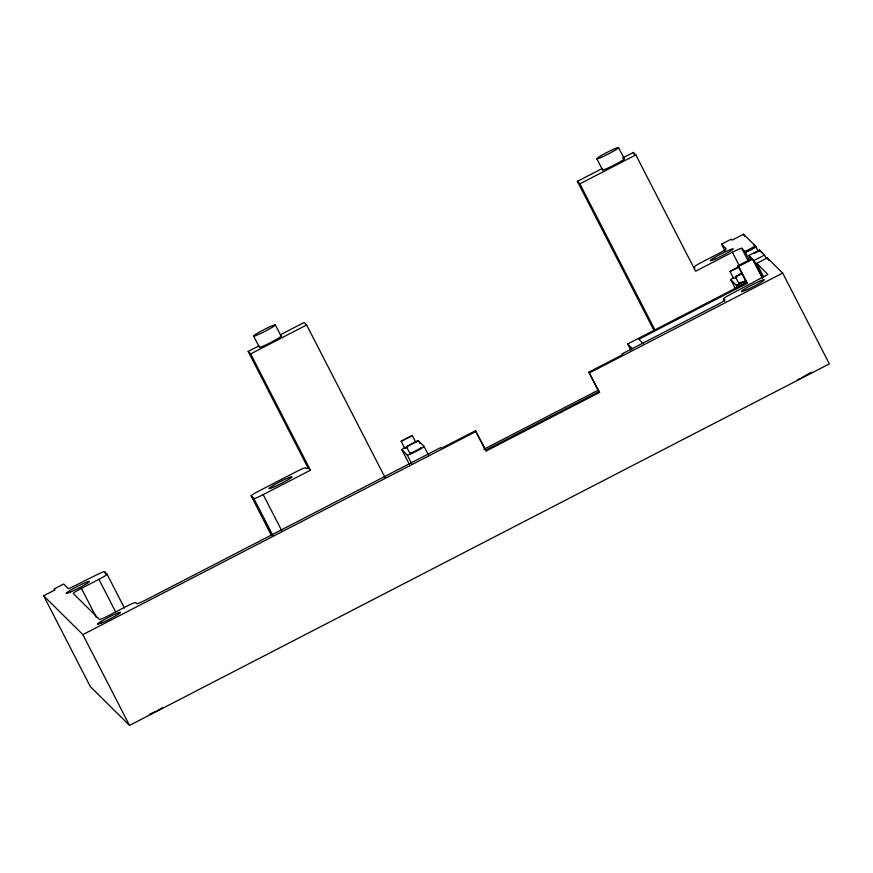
<?xml version="1.0" encoding="UTF-8"?>
<svg xmlns="http://www.w3.org/2000/svg" width="873" height="873" viewBox="0 0 873 873"><rect width="100%" height="100%" fill="white"/><g stroke="black" fill="none" stroke-linecap="round" stroke-linejoin="round"><path stroke-width="1.31" d="M406.48 446.67L417.676 440.887L406.48 446.67L410.07 453.654L421.266 447.871L420.328 448.067M410.07 453.654L411.434 452.541M736.736 277.287L733.604 278.411L730.014 271.416L739.3 266.221M407.658 447.271L404.679 448.307L401.22 441.105L412.296 435.562L415.886 442.556M412.296 435.562L401.089 441.323M404.679 448.307L406.163 447.14M739.344 283.321L745.487 280.942M740.031 282.83L741.035 282.219M157.26 710.709L162.858 707.468M801.108 378.107L811.192 372.28M738.744 267.411L730.014 271.416M764.508 255.08L759.455 250.027L748.914 255.473L751.991 258.506L738.001 265.741L738.7 266.44L752.701 259.216L754.01 260.525L764.508 255.08L766.352 258.659M763.679 277.036L756.826 263.319L767.323 257.873L782.677 273.074L829.35 363.888L129.52 725.419L90.323 686.604L43.65 595.79L55.021 589.919L54.082 588.98L63.696 584.015L68.301 588.577L69.404 588.478L95.135 575.602A9.854 0.786 -27.2 0 1 104.476 571.662L107.073 574.238L124.403 607.957M307.94 467.742L306.237 468.626L305.474 467.83A9.854 0.786 -27.2 0 0 296.133 471.769L259.325 490.79A9.854 0.786 -27.2 0 0 251.162 495.886L253.857 498.548A9.854 0.786 -27.2 0 0 263.188 494.62L310.428 470.22L307.94 467.742L248.161 351.437L258.877 345.894M280.32 334.817L304.142 322.508L306.641 324.985L384.928 477.302M654.401 331.271L577.359 181.366L602.37 168.445M622.624 157.991L633.34 152.448L635.839 154.925L695.617 271.23L732.36 252.253A9.854 0.786 -27.2 0 1 741.701 248.314L744.909 251.5L749.645 260.514M248.161 351.437L250.649 353.903L306.641 324.985M577.359 181.366L579.858 183.843L635.839 154.925M725.256 251.402L721.545 244.178L731.17 239.213L732.109 240.14L743.512 234.259L755.44 246.055L758.244 251.348M756.826 263.319L767.869 274.504L731.661 293.743A9.854 0.786 -27.2 0 0 723.499 298.839L724.688 300.017A9.854 0.786 -27.2 0 1 716.526 305.114L622.045 353.914L622.755 354.624L588.817 372.16L599.576 392.414L486.206 450.981L475.447 430.727L441.498 448.264L440.789 447.554L146.162 599.762A9.854 0.786 -27.2 0 1 136.821 603.69L135.642 602.523A9.854 0.786 -27.2 0 0 126.301 606.462L108.809 615.498A9.854 0.786 -27.2 0 1 99.467 619.437L73.267 593.476A9.854 0.786 -27.2 0 1 81.418 588.38L98.922 579.345A9.854 0.786 -27.2 0 0 107.073 574.238M744.909 251.5L755.44 246.055M745.193 252.057L755.767 246.59L753.89 244.516L755.134 246.939M745.466 252.581L756.04 247.114M753.912 253.607L759.783 250.562L762.413 252.995M630.743 349.997L627.643 343.962L746.611 282.503L747.321 283.212L638.85 339.248L643.27 343.624M43.65 595.79L82.848 634.606L476.145 431.426M589.526 372.858L782.677 273.074M483.849 449.289L598.638 389.98M475.447 430.727L485.497 450.282L598.867 391.715L599.576 392.414M741.559 273.009L735.415 276.654L739.049 283.758M741.897 273.958L735.459 276.774M733.495 277.8A9.45 0.753 -27.2 0 0 730.788 279.764L736.255 285.209L745.749 281.095M797.464 379.777L799.897 378.664M149.981 714.049L156.049 711.266M721.545 244.178L726.15 248.74A9.854 0.786 -27.2 0 1 717.988 253.847L702.241 261.976A9.854 0.786 -27.2 0 0 694.09 267.083L694.875 267.858M627.643 343.962L632.423 348.698M485.497 450.282L486.206 450.981M417.239 441.411A9.45 0.753 -27.2 0 1 418.68 441.094L424.06 446.419L428.337 454.757M403.904 448.133A9.45 0.753 -27.2 0 0 401.886 449.77L407.276 455.106L411.554 463.443M759.455 250.027L760.045 251.086M762.675 276.861L754.01 260.525M748.914 255.473L750.9 259.357M743.512 234.259L744.756 236.681M753.061 259.565L762.631 278.192M752.701 259.216L762.271 277.843M741.701 248.314L748.51 261.562M732.36 252.253L739.169 265.501M738.7 266.44L747.321 283.212M738.001 265.741L746.972 283.474M743.545 282.219L744.767 284.598M741.417 283.245L742.65 285.624M739.507 284.107L740.74 286.497M737.947 284.751L739.169 287.13M736.834 285.133L738.056 287.512M736.255 285.209L737.478 287.588M730.788 279.764L735.688 289.29M723.499 298.839L724.743 301.25M633.34 152.448L634.595 154.87M618.531 147.581L624.282 158.755M596.837 158.788L602.588 169.962M579.858 183.843L655.034 330.114M588.817 372.16L598.867 391.715M418.68 441.094L419.902 443.473M401.886 449.77L409.23 464.065M275.355 324.931A12.211 0.982 -27.2 0 1 259.117 334.173A12.211 0.982 -27.2 0 1 258.986 332.329A12.211 0.982 -27.2 0 1 275.355 324.931L281.106 336.105M253.617 336.029L259.357 347.203M250.649 353.903L310.428 470.22M263.188 494.62L281.761 530.751M253.857 498.548L273.042 535.891M252.461 497.174L272.267 535.716M251.162 495.886L271.59 535.64M104.476 571.662L105.72 574.074M98.922 579.345L115.629 611.864M81.418 588.38L96.281 617.287M82.848 634.606L129.52 725.419M767.323 257.873L768.513 260.219M424.06 446.419A9.45 0.753 -27.2 0 1 416.29 451.297A9.45 0.753 -27.2 0 1 407.276 455.106M623.715 158.766A12.211 0.982 -27.2 0 1 614.166 165.084A12.211 0.982 -27.2 0 1 602.763 169.591M280.713 336.018A12.211 0.982 -27.2 0 1 270.314 342.718A12.211 0.982 -27.2 0 1 259.707 346.745M600.537 157.664A12.211 0.982 -27.2 0 0 618.357 147.963A12.211 0.982 -27.2 0 0 604.171 153.932A12.211 0.982 -27.2 0 0 600.537 157.664M745.182 290.436A12.997 1.048 -27.2 0 0 764.148 280.102A12.997 1.048 -27.2 0 0 749.056 286.464A12.997 1.048 -27.2 0 0 745.182 290.436M715.991 258.703A12.997 1.048 -27.2 0 0 733.2 248.892A12.997 1.048 -27.2 0 0 715.696 256.826A12.997 1.048 -27.2 0 0 715.991 258.703M70.167 592.178A12.997 1.048 -27.2 0 0 89.133 581.855A12.997 1.048 -27.2 0 0 74.041 588.206A12.997 1.048 -27.2 0 0 70.167 592.178M101.333 623.038A12.997 1.048 -27.2 0 0 120.299 612.704A12.997 1.048 -27.2 0 0 105.207 619.066A12.997 1.048 -27.2 0 0 101.333 623.038M272.845 487.472A12.997 1.048 -27.2 0 0 291.811 477.149A12.997 1.048 -27.2 0 0 276.708 483.511A12.997 1.048 -27.2 0 0 272.845 487.472"/></g></svg>
